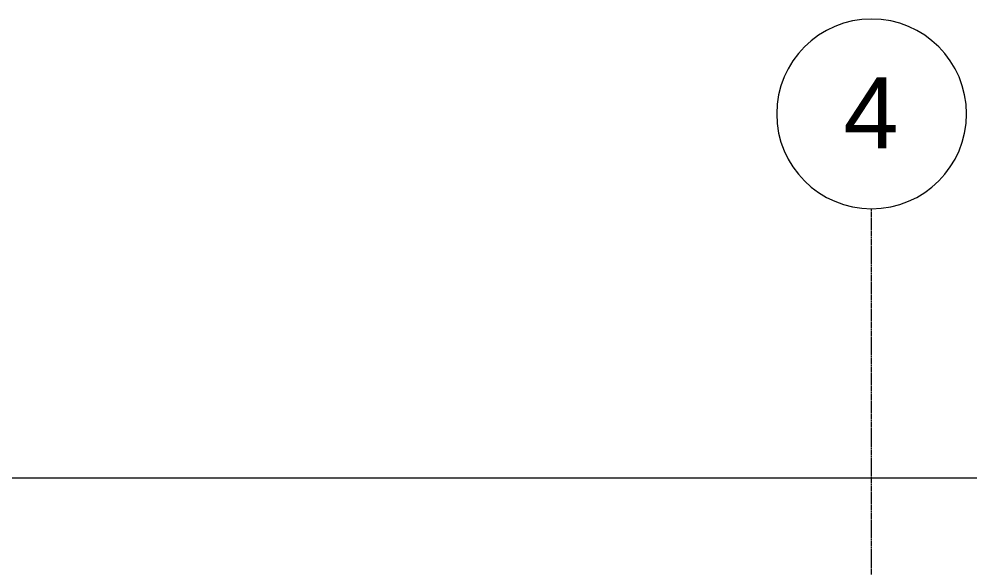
# Model space of a CAD drawing. Header units: inches. Extents: x -4294 to -464, y 9706 to 12475.
# Drawn here: x -2769.8 to -2469.2, y 12300.2 to 12473.7 of the extents above; entities that cross this region are included whole.
import ezdxf

# ---------------------------------------------------------------- set-up
doc = ezdxf.new("R2010")
doc.units = ezdxf.units.IN
doc.header["$MEASUREMENT"] = 0
doc.linetypes.add('Grid Line 1_2_', pattern=[0.875, 0.5, -0.125, 0.125, -0.125])
for name, color, linetype, lineweight in [('0-1', 7, 'Continuous', 5), ('0-7', 165, 'Continuous', 5), ('C-TOPO', 7, 'Continuous', 9), ('S-GRID-1', 1, 'Grid Line 1_2_', 9), ('S-GRID-IDEN', 1, 'Continuous', 9), ('S-GRID-IDEN-1', 147, 'Continuous', 9)]:
    doc.layers.add(name, color=color, linetype=linetype, lineweight=lineweight)
doc.styles.add('Arial_1', font='arial.ttf', dxfattribs={"height": 22.5})

# ---------------------------------------------------------------- blocks, each defined once
blk = doc.blocks.new('CTR  - Topography_rvt-1-FLOOR PLAN - 1ST FLOOR')
at = {"layer": 'C-TOPO'}
for p, q in [((-2644.47, 12328.59), (-2810.48, 12328.59)), ((-2644.47, 12328.59), (-2810.48, 12328.59)), ((-2407.53, 12328.59), (-2644.47, 12328.59)), ((-2407.53, 12328.59), (-2644.47, 12328.59))]:
    blk.add_line(p, q, dxfattribs=at)
blk = doc.blocks.new('Grid - Grid Head - Circle-50561-FLOOR PLAN - 1ST FLOOR')
at = {"layer": 'S-GRID-IDEN-1'}
for start, end in [(360, 180), (180, 360)]:
    blk.add_arc((0, 0), 0.25, start, end, dxfattribs=at)
blk = doc.blocks.new('CTR - 1st Phase - Shell_rvt-1-FLOOR PLAN - 1ST FLOOR')
at = {"layer": 'S-GRID-1'}
blk.add_line((-2500.32, 9836.18), (-2500.32, 12413.74), dxfattribs=at)
at = {"layer": '0-7', "xscale": 120, "yscale": 120, "zscale": 120}
blk.add_blockref('Grid - Grid Head - Circle-50561-FLOOR PLAN - 1ST FLOOR', (-2500.32, 12443.74), dxfattribs=at)
at = {"layer": 'S-GRID-IDEN', "insert": (-2509.24, 12455.35), "char_height": 22.5, "width": 21.21, "attachment_point": 1, "style": 'Arial_1'}
blk.add_mtext('4', dxfattribs=at)

msp = doc.modelspace()

# ---------------------------------------------------------------- block references
at = {"layer": '0-1'}
for name in ['CTR - 1st Phase - Shell_rvt-1-FLOOR PLAN - 1ST FLOOR', 'CTR  - Topography_rvt-1-FLOOR PLAN - 1ST FLOOR']:
    msp.add_blockref(name, (0, 0), dxfattribs=at)

doc.saveas('drawing.dxf')
